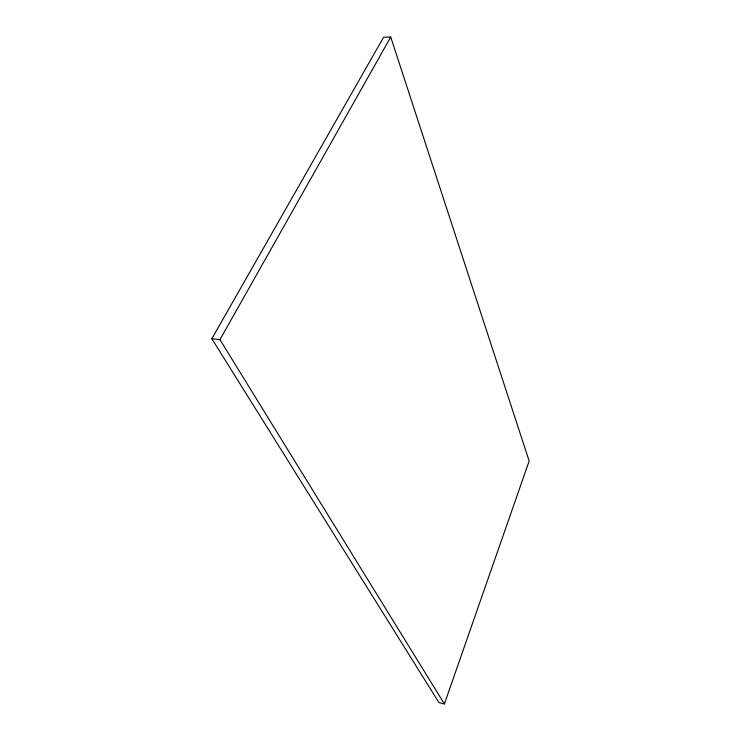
<?xml version="1.0" encoding="UTF-8"?>
<svg xmlns="http://www.w3.org/2000/svg" width="741" height="741" viewBox="0 0 741 741"><rect width="100%" height="100%" fill="white"/><g stroke="black" fill="none" stroke-linecap="round" stroke-linejoin="round"><path stroke-width="1.11" d="M444.396 703.95L529.157 461.022L390.729 37.05L383.606 37.207L211.843 338.739L438.95 702.579L444.396 703.95L219.947 339.647L211.843 338.739M219.947 339.647L390.729 37.05"/></g></svg>
